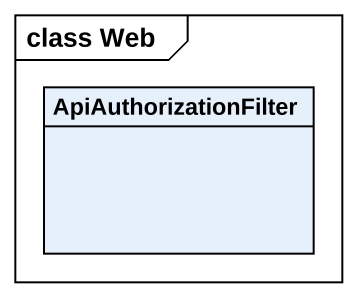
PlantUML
@startuml
mainframe class Web
hide circle
hide empty members
class ApiAuthorizationFilter
@enduml
